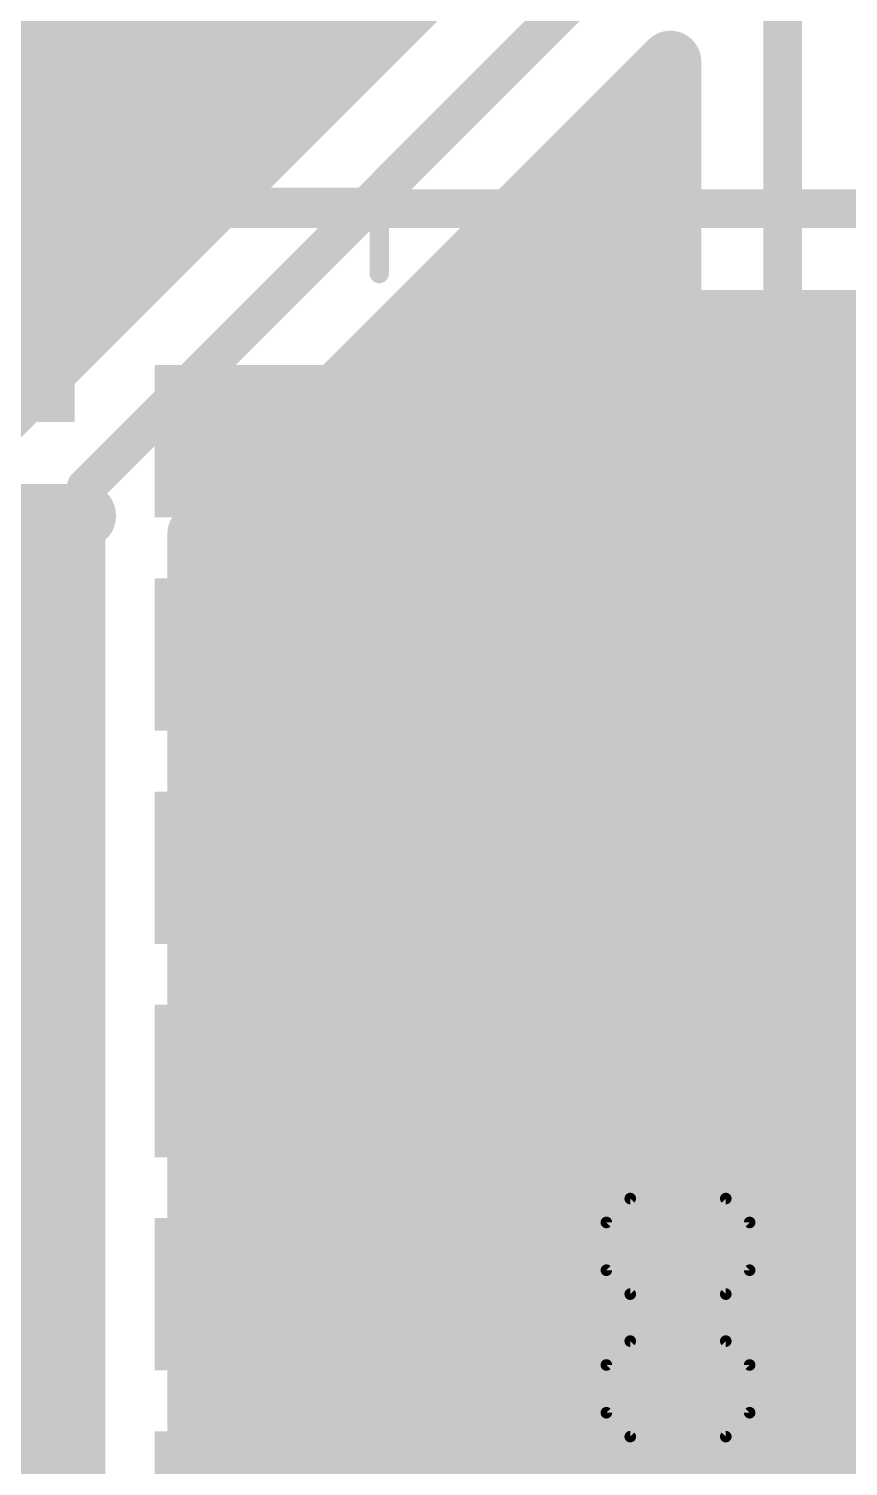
# Model space of a CAD drawing. Extents: x -9 to 55.5, y -1.4 to 36.5.
# Drawn here: x 11.74 to 17.12, y 18.49 to 27.93 of the extents above; entities that cross this region are included whole.
import ezdxf

# ---------------------------------------------------------------- set-up
doc = ezdxf.new("R2010")
doc.units = 0
for name, color, linetype in [('1', 22, 'CONTINUOUS'), ('112', 253, 'CONTINUOUS'), ('16', 175, 'CONTINUOUS'), ('21', 253, 'CONTINUOUS')]:
    doc.layers.add(name, color=color, linetype=linetype)

# ---------------------------------------------------------------- blocks, each defined once
blk = doc.blocks.new('RECT')
blk.add_solid([(-0.5, -0.5), (0.5, -0.5), (-0.5, 0.5), (0.5, 0.5)])

msp = doc.modelspace()

# ---------------------------------------------------------------- linework, layer by layer
at = {"layer": '1'}
for points, const_width in [([(11.6586, 26.7462), (11.54, 26.57)], 0.254), ([(22.4028, 26.7462), (11.6586, 26.7462)], 0.254), ([(15.3809, 26.0007), (15.372, 26.0096)], 0.4064), ([(15.372, 26.0096), (17.7927, 26.0096)], 0.4064), ([(15.441, 25.8965), (15.3809, 26.0007)], 0.4064), ([(15.4722, 25.7802), (15.441, 25.8965)], 0.4064), ([(15.4722, 25.2668), (15.4722, 25.7802)], 0.4064), ([(15.4722, 25.6032), (17.6678, 25.6032)], 0.4064), ([(13.8368, 25.1732), (13.8368, 25.2668)], 0.4064), ([(13.8368, 25.2668), (15.4722, 25.2668)], 0.4064), ([(13.8368, 25.1968), (17.6678, 25.1968)], 0.4064), ([(15.4722, 25.1732), (13.8368, 25.1732)], 0.4064), ([(15.4722, 24.7249), (15.4722, 25.1732)], 0.4064), ([(10.9187, 24.7354), (12.1078, 24.7354)], 0.4064), ([(12.1078, 24.7249), (12.0482, 24.6653)], 0.4064), ([(12.1078, 24.7354), (12.1078, 24.7249)], 0.4064), ([(15.4722, 24.7904), (17.7927, 24.7904)], 0.4064), ([(15.5318, 24.6653), (15.4722, 24.7249)], 0.4064), ([(12.0482, 24.6653), (11.9554, 24.4413)], 0.4064), ([(15.6246, 24.4413), (15.5318, 24.6653)], 0.4064), ([(11.9554, 24.4413), (11.9554, 23.1987)], 0.4064), ([(15.6246, 23.1987), (15.6246, 24.4413)], 0.4064), ([(1.2192, 24.384), (11.9554, 24.384)], 0.4064), ([(15.6246, 24.384), (18.0903, 24.384)], 0.4064), ([(1.2192, 23.9776), (11.9554, 23.9776)], 0.4064), ([(15.6246, 23.9776), (19.9641, 23.9776)], 0.4064), ([(1.2192, 23.5712), (11.9554, 23.5712)], 0.4064), ([(15.6246, 23.5712), (19.6533, 23.5712)], 0.4064), ([(11.9554, 23.1987), (11.988, 23.12)], 0.4064), ([(15.592, 23.12), (15.6246, 23.1987)], 0.4064), ([(1.2192, 23.1648), (11.9695, 23.1648)], 0.4064), ([(11.988, 23.12), (11.9554, 23.0413)], 0.4064), ([(15.6246, 23.0413), (15.592, 23.12)], 0.4064), ([(15.6105, 23.1648), (19.6088, 23.1648)], 0.4064), ([(11.9554, 23.0413), (11.9554, 21.7987)], 0.4064), ([(15.6246, 21.7987), (15.6246, 23.0413)], 0.4064), ([(1.2192, 22.7584), (11.9554, 22.7584)], 0.4064), ([(15.6246, 22.7584), (19.6088, 22.7584)], 0.4064), ([(1.2192, 22.352), (11.9554, 22.352)], 0.4064), ([(15.6246, 22.352), (19.6088, 22.352)], 0.4064), ([(1.2192, 21.9456), (11.9554, 21.9456)], 0.4064), ([(15.6246, 21.9456), (19.6088, 21.9456)], 0.4064), ([(11.9554, 21.7987), (11.988, 21.72)], 0.4064), ([(15.592, 21.72), (15.6246, 21.7987)], 0.4064), ([(11.988, 21.72), (11.9554, 21.6413)], 0.4064), ([(15.6246, 21.6413), (15.592, 21.72)], 0.4064), ([(11.9554, 21.6413), (11.9554, 20.3987)], 0.4064), ([(15.6246, 20.3987), (15.6246, 21.6413)], 0.4064), ([(1.2192, 21.5392), (11.9554, 21.5392)], 0.4064), ([(15.6246, 21.5392), (19.6088, 21.5392)], 0.4064), ([(1.2192, 21.1328), (11.9554, 21.1328)], 0.4064), ([(15.6246, 21.1328), (19.6088, 21.1328)], 0.4064), ([(1.2192, 20.7264), (11.9554, 20.7264)], 0.4064), ([(15.6246, 20.7264), (19.6088, 20.7264)], 0.4064), ([(11.9554, 20.3987), (11.988, 20.32)], 0.4064), ([(15.592, 20.32), (15.6246, 20.3987)], 0.4064), ([(1.2192, 20.32), (11.988, 20.32)], 0.4064), ([(11.988, 20.32), (11.9554, 20.2413)], 0.4064), ([(15.6246, 20.2413), (15.592, 20.32)], 0.4064), ([(15.592, 20.32), (19.6088, 20.32)], 0.4064), ([(11.9554, 20.2413), (11.9554, 18.9987)], 0.4064), ([(15.6246, 18.9987), (15.6246, 20.2413)], 0.4064), ([(1.2192, 19.9136), (11.9554, 19.9136)], 0.4064), ([(15.6246, 19.9136), (19.6088, 19.9136)], 0.4064), ([(1.2192, 19.5072), (11.9554, 19.5072)], 0.4064), ([(15.6246, 19.5072), (19.6088, 19.5072)], 0.4064), ([(1.2192, 19.1008), (11.9554, 19.1008)], 0.4064), ([(15.6246, 19.1008), (19.6088, 19.1008)], 0.4064), ([(11.9554, 18.9987), (11.988, 18.92)], 0.4064), ([(15.592, 18.92), (15.6246, 18.9987)], 0.4064), ([(11.988, 18.92), (11.9554, 18.8413)], 0.4064), ([(15.6246, 18.8413), (15.592, 18.92)], 0.4064), ([(11.9554, 18.8413), (11.9554, 17.5987)], 0.4064), ([(15.6246, 17.5987), (15.6246, 18.8413)], 0.4064), ([(1.2192, 18.6944), (11.9554, 18.6944)], 0.4064), ([(15.6246, 18.6944), (19.6088, 18.6944)], 0.4064), ([(1.2192, 18.288), (11.9554, 18.288)], 0.4064), ([(15.6246, 18.288), (19.6088, 18.288)], 0.4064)]:
    msp.add_lwpolyline(points, dxfattribs=dict(at, const_width=const_width))
for points, const_width in [([(11.7113, 26.7107, 1), (11.6059, 26.7817)], 0.127), ([(15.4438, 26.0815, 1), (15.3001, 25.9377)], 0.2032), ([(15.372, 26.1112, 1), (15.372, 25.908)], 0.2032), ([(15.4688, 26.0515, 1), (15.2929, 25.9499)], 0.2032), ([(15.309, 25.9289, 1), (15.4527, 26.0726)], 0.2032), ([(15.5392, 25.9228, 1), (15.3429, 25.8702)], 0.2032), ([(15.3531, 25.8457, 1), (15.529, 25.9473)], 0.2032), ([(15.5738, 25.7802, 1), (15.3706, 25.7802)], 0.2032), ([(15.3741, 25.7539, 1), (15.5703, 25.8065)], 0.2032), ([(15.4722, 25.7048, 1), (15.4722, 25.5016)], 0.2032), ([(13.9384, 25.2668, 1), (13.7352, 25.2668)], 0.2032), ([(13.8368, 25.3684, 1), (13.8368, 25.1652)], 0.2032), ([(13.8368, 25.2984, 1), (13.8368, 25.0952)], 0.2032), ([(15.4722, 25.1652, 1), (15.4722, 25.3684)], 0.2032), ([(13.8368, 25.2748, 1), (13.8368, 25.0716)], 0.2032), ([(15.5738, 25.1732, 1), (15.3706, 25.1732)], 0.2032), ([(15.3706, 25.2668, 1), (15.5738, 25.2668)], 0.2032), ([(15.4722, 25.0716, 1), (15.4722, 25.2748)], 0.2032), ([(13.7352, 25.1732, 1), (13.9384, 25.1732)], 0.2032), ([(12.2094, 24.7354, 1), (12.0062, 24.7354)], 0.2032), ([(12.1796, 24.6531, 1), (12.036, 24.7967)], 0.2032), ([(12.1078, 24.6338, 1), (12.1078, 24.837)], 0.2032), ([(15.4722, 24.892, 1), (15.4722, 24.6888)], 0.2032), ([(15.544, 24.7967, 1), (15.4004, 24.6531)], 0.2032), ([(11.9764, 24.7372, 1), (12.12, 24.5935)], 0.2032), ([(12.1421, 24.6264, 1), (11.9543, 24.7042)], 0.2032), ([(12.0062, 24.7249, 1), (12.2094, 24.7249)], 0.2032), ([(15.3706, 24.7249, 1), (15.5738, 24.7249)], 0.2032), ([(15.6257, 24.7042, 1), (15.4379, 24.6264)], 0.2032), ([(15.4599, 24.5935, 1), (15.6036, 24.7372)], 0.2032), ([(12.057, 24.4413, 1), (11.8538, 24.4413)], 0.2032), ([(15.7262, 24.4413, 1), (15.523, 24.4413)], 0.2032), ([(11.8615, 24.4801, 1), (12.0493, 24.4024)], 0.2032), ([(11.9554, 24.2824, 1), (11.9554, 24.4856)], 0.2032), ([(15.6246, 24.4856, 1), (15.6246, 24.2824)], 0.2032), ([(15.5307, 24.4024, 1), (15.7185, 24.4801)], 0.2032), ([(11.9554, 23.876, 1), (11.9554, 24.0792)], 0.2032), ([(15.6246, 24.0792, 1), (15.6246, 23.876)], 0.2032), ([(11.9554, 23.4696, 1), (11.9554, 23.6728)], 0.2032), ([(15.6246, 23.6728, 1), (15.6246, 23.4696)], 0.2032), ([(12.0493, 23.2376, 1), (11.8615, 23.1599)], 0.2032), ([(15.7185, 23.1599, 1), (15.5307, 23.2376)], 0.2032), ([(12.0819, 23.0811, 1), (11.8942, 23.1589)], 0.2032), ([(11.9695, 23.0632, 1), (11.9695, 23.2664)], 0.2032), ([(15.6858, 23.1589, 1), (15.4981, 23.0811)], 0.2032), ([(15.6105, 23.2664, 1), (15.6105, 23.0632)], 0.2032), ([(11.8538, 23.1987, 1), (12.057, 23.1987)], 0.2032), ([(12.057, 23.0413, 1), (11.8538, 23.0413)], 0.2032), ([(11.8942, 23.0811, 1), (12.0819, 23.1589)], 0.2032), ([(15.4981, 23.1589, 1), (15.6858, 23.0811)], 0.2032), ([(15.523, 23.1987, 1), (15.7262, 23.1987)], 0.2032), ([(15.7262, 23.0413, 1), (15.523, 23.0413)], 0.2032), ([(11.8615, 23.0801, 1), (12.0493, 23.0024)], 0.2032), ([(15.5307, 23.0024, 1), (15.7185, 23.0801)], 0.2032), ([(11.9554, 22.6568, 1), (11.9554, 22.86)], 0.2032), ([(15.6246, 22.86, 1), (15.6246, 22.6568)], 0.2032), ([(11.9554, 22.2504, 1), (11.9554, 22.4536)], 0.2032), ([(15.6246, 22.4536, 1), (15.6246, 22.2504)], 0.2032), ([(11.9554, 21.844, 1), (11.9554, 22.0472)], 0.2032), ([(15.6246, 22.0472, 1), (15.6246, 21.844)], 0.2032), ([(12.0493, 21.8376, 1), (11.8615, 21.7599)], 0.2032), ([(15.7185, 21.7599, 1), (15.5307, 21.8376)], 0.2032), ([(11.8538, 21.7987, 1), (12.057, 21.7987)], 0.2032), ([(12.0819, 21.6811, 1), (11.8942, 21.7589)], 0.2032), ([(15.6858, 21.7589, 1), (15.4981, 21.6811)], 0.2032), ([(15.523, 21.7987, 1), (15.7262, 21.7987)], 0.2032), ([(12.057, 21.6413, 1), (11.8538, 21.6413)], 0.2032), ([(11.8942, 21.6811, 1), (12.0819, 21.7589)], 0.2032), ([(15.4981, 21.7589, 1), (15.6858, 21.6811)], 0.2032), ([(15.7262, 21.6413, 1), (15.523, 21.6413)], 0.2032), ([(11.8615, 21.6801, 1), (12.0493, 21.6024)], 0.2032), ([(11.9554, 21.4376, 1), (11.9554, 21.6408)], 0.2032), ([(15.6246, 21.6408, 1), (15.6246, 21.4376)], 0.2032), ([(15.5307, 21.6024, 1), (15.7185, 21.6801)], 0.2032), ([(11.9554, 21.0312, 1), (11.9554, 21.2344)], 0.2032), ([(15.6246, 21.2344, 1), (15.6246, 21.0312)], 0.2032), ([(11.9554, 20.6248, 1), (11.9554, 20.828)], 0.2032), ([(15.6246, 20.828, 1), (15.6246, 20.6248)], 0.2032), ([(12.0493, 20.4376, 1), (11.8615, 20.3599)], 0.2032), ([(15.7185, 20.3599, 1), (15.5307, 20.4376)], 0.2032), ([(11.8538, 20.3987, 1), (12.057, 20.3987)], 0.2032), ([(12.0819, 20.2811, 1), (11.8942, 20.3589)], 0.2032), ([(11.988, 20.2184, 1), (11.988, 20.4216)], 0.2032), ([(15.6858, 20.3589, 1), (15.4981, 20.2811)], 0.2032), ([(15.592, 20.4216, 1), (15.592, 20.2184)], 0.2032), ([(15.523, 20.3987, 1), (15.7262, 20.3987)], 0.2032), ([(12.057, 20.2413, 1), (11.8538, 20.2413)], 0.2032), ([(11.8615, 20.2801, 1), (12.0493, 20.2024)], 0.2032), ([(11.8942, 20.2811, 1), (12.0819, 20.3589)], 0.2032), ([(15.4981, 20.3589, 1), (15.6858, 20.2811)], 0.2032), ([(15.7262, 20.2413, 1), (15.523, 20.2413)], 0.2032), ([(15.5307, 20.2024, 1), (15.7185, 20.2801)], 0.2032), ([(11.9554, 19.812, 1), (11.9554, 20.0152)], 0.2032), ([(15.6246, 20.0152, 1), (15.6246, 19.812)], 0.2032), ([(11.9554, 19.4056, 1), (11.9554, 19.6088)], 0.2032), ([(15.6246, 19.6088, 1), (15.6246, 19.4056)], 0.2032), ([(11.9554, 18.9992, 1), (11.9554, 19.2024)], 0.2032), ([(15.6246, 19.2024, 1), (15.6246, 18.9992)], 0.2032), ([(12.0493, 19.0376, 1), (11.8615, 18.9599)], 0.2032), ([(15.7185, 18.9599, 1), (15.5307, 19.0376)], 0.2032), ([(11.8538, 18.9987, 1), (12.057, 18.9987)], 0.2032), ([(12.0819, 18.8811, 1), (11.8942, 18.9589)], 0.2032), ([(15.6858, 18.9589, 1), (15.4981, 18.8811)], 0.2032), ([(15.523, 18.9987, 1), (15.7262, 18.9987)], 0.2032), ([(12.057, 18.8413, 1), (11.8538, 18.8413)], 0.2032), ([(11.8615, 18.8801, 1), (12.0493, 18.8024)], 0.2032), ([(11.8942, 18.8811, 1), (12.0819, 18.9589)], 0.2032), ([(15.4981, 18.9589, 1), (15.6858, 18.8811)], 0.2032), ([(15.7262, 18.8413, 1), (15.523, 18.8413)], 0.2032), ([(15.5307, 18.8024, 1), (15.7185, 18.8801)], 0.2032), ([(11.9554, 18.5928, 1), (11.9554, 18.796)], 0.2032), ([(15.6246, 18.796, 1), (15.6246, 18.5928)], 0.2032), ([(11.9554, 18.1864, 1), (11.9554, 18.3896)], 0.2032), ([(15.6246, 18.3896, 1), (15.6246, 18.1864)], 0.2032)]:
    msp.add_lwpolyline(points, format="xyb", dxfattribs=dict(at, const_width=const_width))
at = {"layer": '112', "const_width": 0.0762}
for points in [[(15.5313, 20.0915), (15.6881, 20.2483)], [(15.6881, 20.2483), (16.3151, 20.2483)], [(16.3151, 19.6212), (15.6881, 20.2483)], [(16.3151, 20.2483), (16.4719, 20.0915)], [(15.5313, 19.778), (15.5313, 20.0915)], [(16.4719, 20.0915), (16.4719, 19.778)], [(15.6881, 19.6212), (15.5313, 19.778)], [(16.4719, 19.778), (16.3151, 19.6212)], [(16.3151, 19.6212), (15.6881, 19.6212)], [(15.5313, 19.156), (15.6881, 19.3128)], [(15.6881, 19.3128), (16.3151, 19.3128)], [(16.3151, 18.6857), (15.6881, 19.3128)], [(16.3151, 19.3128), (16.4719, 19.156)], [(15.5313, 18.8425), (15.5313, 19.156)], [(16.4719, 19.156), (16.4719, 18.8425)], [(15.6881, 18.6857), (15.5313, 18.8425)], [(16.4719, 18.8425), (16.3151, 18.6857)], [(16.3151, 18.6857), (15.6881, 18.6857)]]:
    msp.add_lwpolyline(points, dxfattribs=at)
at = {"layer": '112', "const_width": 0.0381}
for points in [[(15.7015, 20.2618, 1), (15.6746, 20.2348)], [(15.6881, 20.2673, 1), (15.6881, 20.2292)], [(15.7015, 20.2348, 1), (15.6746, 20.2618)], [(16.3286, 20.2618, 1), (16.3017, 20.2348)], [(16.3151, 20.2292, 1), (16.3151, 20.2673)], [(15.5503, 20.0915, 1), (15.5122, 20.0915)], [(15.5178, 20.105, 1), (15.5448, 20.078)], [(16.491, 20.0915, 1), (16.4529, 20.0915)], [(16.4584, 20.078, 1), (16.4854, 20.105)], [(15.5448, 19.7914, 1), (15.5178, 19.7645)], [(16.4854, 19.7645, 1), (16.4584, 19.7914)], [(15.5122, 19.778, 1), (15.5503, 19.778)], [(16.4529, 19.778, 1), (16.491, 19.778)], [(15.6881, 19.6403, 1), (15.6881, 19.6022)], [(15.6746, 19.6077, 1), (15.7015, 19.6347)], [(16.3017, 19.6347, 1), (16.3286, 19.6077)], [(16.3017, 19.6077, 1), (16.3286, 19.6347)], [(16.3151, 19.6022, 1), (16.3151, 19.6403)], [(15.6881, 19.3318, 1), (15.6881, 19.2937)], [(15.7015, 19.3262, 1), (15.6746, 19.2993)], [(15.7015, 19.2993, 1), (15.6746, 19.3262)], [(16.3286, 19.3262, 1), (16.3017, 19.2993)], [(16.3151, 19.2937, 1), (16.3151, 19.3318)], [(15.5503, 19.156, 1), (15.5122, 19.156)], [(15.5178, 19.1695, 1), (15.5448, 19.1425)], [(16.491, 19.156, 1), (16.4529, 19.156)], [(16.4584, 19.1425, 1), (16.4854, 19.1695)], [(15.5448, 18.8559, 1), (15.5178, 18.829)], [(16.4854, 18.829, 1), (16.4584, 18.8559)], [(15.5122, 18.8425, 1), (15.5503, 18.8425)], [(16.4529, 18.8425, 1), (16.491, 18.8425)], [(15.6881, 18.7047, 1), (15.6881, 18.6666)], [(15.6746, 18.6722, 1), (15.7015, 18.6992)], [(16.3017, 18.6992, 1), (16.3286, 18.6722)], [(16.3017, 18.6722, 1), (16.3286, 18.6992)], [(16.3151, 18.6666, 1), (16.3151, 18.7047)]]:
    msp.add_lwpolyline(points, format="xyb", dxfattribs=at)
at = {"layer": '16'}
for points, const_width in [([(17.2063, 31.0496), (11.4913, 25.3346)], 0.4064), ([(17.8308, 30.6324), (12.1158, 24.9174)], 0.254), ([(16.6878, 28.8036), (16.6878, 21.9456)], 0.254), ([(1.2192, 28.0416), (14.1983, 28.0416)], 0.4064), ([(1.2192, 27.6352), (13.7919, 27.6352)], 0.4064), ([(12.8524, 24.6123), (15.9512, 27.7111)], 0.4064), ([(15.8753, 27.6352), (15.9512, 27.6352)], 0.4064), ([(15.9512, 27.7111), (15.9512, 21.7991)], 0.4064), ([(1.2192, 27.2288), (13.3855, 27.2288)], 0.4064), ([(15.4689, 27.2288), (15.9512, 27.2288)], 0.4064), ([(1.2192, 26.8224), (12.9791, 26.8224)], 0.4064), ([(15.0625, 26.8224), (15.9512, 26.8224)], 0.4064), ([(1.2192, 26.416), (12.5727, 26.416)], 0.4064), ([(14.6561, 26.416), (15.9512, 26.416)], 0.4064), ([(1.2192, 26.0096), (12.1663, 26.0096)], 0.4064), ([(14.2497, 26.0096), (15.9512, 26.0096)], 0.4064), ([(1.2192, 25.6032), (11.7599, 25.6032)], 0.4064), ([(13.8433, 25.6032), (15.9512, 25.6032)], 0.4064), ([(13.4369, 25.1968), (15.9512, 25.1968)], 0.4064), ([(12.1158, 24.9174), (12.1158, 10.5156)], 0.254), ([(13.0305, 24.7904), (15.9512, 24.7904)], 0.4064), ([(12.8524, 11.3595), (12.8524, 24.6123)], 0.4064), ([(12.8524, 24.384), (15.9512, 24.384)], 0.4064), ([(12.8524, 23.9776), (15.9512, 23.9776)], 0.4064), ([(12.8524, 23.5712), (15.9512, 23.5712)], 0.4064), ([(12.8524, 23.1648), (15.9512, 23.1648)], 0.4064), ([(12.8524, 22.7584), (15.9512, 22.7584)], 0.4064), ([(12.8524, 22.352), (15.9512, 22.352)], 0.4064), ([(12.8524, 21.9456), (15.9512, 21.9456)], 0.4064), ([(15.9512, 21.7991), (16.0633, 21.5283)], 0.4064), ([(16.6878, 21.9456), (24.003, 14.6304)], 0.254), ([(12.8524, 21.5392), (16.0588, 21.5392)], 0.4064), ([(16.0633, 21.5283), (16.2705, 21.3211)], 0.4064), ([(16.2705, 21.3211), (20.4721, 17.1196)], 0.4064), ([(12.8524, 21.1328), (16.4589, 21.1328)], 0.4064), ([(12.8524, 20.7264), (16.8653, 20.7264)], 0.4064), ([(12.8524, 20.32), (17.2717, 20.32)], 0.4064), ([(12.8524, 19.9136), (17.6781, 19.9136)], 0.4064), ([(12.8524, 19.5072), (18.0845, 19.5072)], 0.4064), ([(12.8524, 19.1008), (18.4909, 19.1008)], 0.4064), ([(12.8524, 18.6944), (18.8973, 18.6944)], 0.4064), ([(12.8524, 18.288), (19.3037, 18.288)], 0.4064)]:
    msp.add_lwpolyline(points, dxfattribs=dict(at, const_width=const_width))
for points, const_width in [([(14.1983, 27.94, 1), (14.1983, 28.1432)], 0.2032), ([(13.7919, 27.5336, 1), (13.7919, 27.7368)], 0.2032), ([(15.8753, 27.7368, 1), (15.8753, 27.5336)], 0.2032), ([(16.0528, 27.7111, 1), (15.8496, 27.7111)], 0.2032), ([(16.023, 27.6393, 1), (15.8794, 27.7829)], 0.2032), ([(15.9512, 27.5336, 1), (15.9512, 27.7368)], 0.2032), ([(13.3855, 27.1272, 1), (13.3855, 27.3304)], 0.2032), ([(15.4689, 27.3304, 1), (15.4689, 27.1272)], 0.2032), ([(15.9512, 27.1272, 1), (15.9512, 27.3304)], 0.2032), ([(12.9791, 26.7208, 1), (12.9791, 26.924)], 0.2032), ([(15.0625, 26.924, 1), (15.0625, 26.7208)], 0.2032), ([(15.9512, 26.7208, 1), (15.9512, 26.924)], 0.2032), ([(12.5727, 26.3144, 1), (12.5727, 26.5176)], 0.2032), ([(14.6561, 26.5176, 1), (14.6561, 26.3144)], 0.2032), ([(15.9512, 26.3144, 1), (15.9512, 26.5176)], 0.2032), ([(12.1663, 25.908, 1), (12.1663, 26.1112)], 0.2032), ([(14.2497, 26.1112, 1), (14.2497, 25.908)], 0.2032), ([(15.9512, 25.908, 1), (15.9512, 26.1112)], 0.2032), ([(11.7599, 25.5016, 1), (11.7599, 25.7048)], 0.2032), ([(13.8433, 25.7048, 1), (13.8433, 25.5016)], 0.2032), ([(15.9512, 25.5016, 1), (15.9512, 25.7048)], 0.2032), ([(13.4369, 25.2984, 1), (13.4369, 25.0952)], 0.2032), ([(15.9512, 25.0952, 1), (15.9512, 25.2984)], 0.2032), ([(12.1793, 24.9174, 1), (12.0523, 24.9174)], 0.127), ([(12.0709, 24.9623, 1), (12.1607, 24.8725)], 0.127), ([(13.0305, 24.892, 1), (13.0305, 24.6888)], 0.2032), ([(15.9512, 24.6888, 1), (15.9512, 24.892)], 0.2032), ([(12.954, 24.6123, 1), (12.7508, 24.6123)], 0.2032), ([(12.7806, 24.6841, 1), (12.9242, 24.5404)], 0.2032), ([(12.8524, 24.4856, 1), (12.8524, 24.2824)], 0.2032), ([(15.9512, 24.2824, 1), (15.9512, 24.4856)], 0.2032), ([(12.8524, 24.0792, 1), (12.8524, 23.876)], 0.2032), ([(15.9512, 23.876, 1), (15.9512, 24.0792)], 0.2032), ([(12.8524, 23.6728, 1), (12.8524, 23.4696)], 0.2032), ([(15.9512, 23.4696, 1), (15.9512, 23.6728)], 0.2032), ([(12.8524, 23.2664, 1), (12.8524, 23.0632)], 0.2032), ([(15.9512, 23.0632, 1), (15.9512, 23.2664)], 0.2032), ([(12.8524, 22.86, 1), (12.8524, 22.6568)], 0.2032), ([(15.9512, 22.6568, 1), (15.9512, 22.86)], 0.2032), ([(12.8524, 22.4536, 1), (12.8524, 22.2504)], 0.2032), ([(15.9512, 22.2504, 1), (15.9512, 22.4536)], 0.2032), ([(12.8524, 22.0472, 1), (12.8524, 21.844)], 0.2032), ([(15.9512, 21.844, 1), (15.9512, 22.0472)], 0.2032), ([(16.0451, 21.838, 1), (15.8573, 21.7602)], 0.2032), ([(16.7327, 21.9905, 1), (16.6429, 21.9007)], 0.127), ([(16.6243, 21.9456, 1), (16.7513, 21.9456)], 0.127), ([(15.8496, 21.7991, 1), (16.0528, 21.7991)], 0.2032), ([(12.8524, 21.6408, 1), (12.8524, 21.4376)], 0.2032), ([(16.1352, 21.6002, 1), (15.9915, 21.4565)], 0.2032), ([(16.0588, 21.4376, 1), (16.0588, 21.6408)], 0.2032), ([(15.9695, 21.4895, 1), (16.1572, 21.5672)], 0.2032), ([(16.3424, 21.393, 1), (16.1987, 21.2493)], 0.2032), ([(16.1987, 21.2493, 1), (16.3424, 21.393)], 0.2032), ([(12.8524, 21.2344, 1), (12.8524, 21.0312)], 0.2032), ([(16.4589, 21.0312, 1), (16.4589, 21.2344)], 0.2032), ([(12.8524, 20.828, 1), (12.8524, 20.6248)], 0.2032), ([(16.8653, 20.6248, 1), (16.8653, 20.828)], 0.2032), ([(12.8524, 20.4216, 1), (12.8524, 20.2184)], 0.2032), ([(12.8524, 20.0152, 1), (12.8524, 19.812)], 0.2032), ([(12.8524, 19.6088, 1), (12.8524, 19.4056)], 0.2032), ([(12.8524, 19.2024, 1), (12.8524, 18.9992)], 0.2032), ([(12.8524, 18.796, 1), (12.8524, 18.5928)], 0.2032), ([(12.8524, 18.3896, 1), (12.8524, 18.1864)], 0.2032)]:
    msp.add_lwpolyline(points, format="xyb", dxfattribs=dict(at, const_width=const_width))
at = {"layer": '21', "const_width": 0.127}
for points in [[(14.04, 26.82), (12.54, 26.82)], [(14.04, 26.32), (14.04, 26.82)]]:
    msp.add_lwpolyline(points, dxfattribs=at)
at = {"layer": '21', "const_width": 0.0635}
for points in [[(12.54, 26.8517, 1), (12.54, 26.7883)], [(14.0718, 26.82, 1), (14.0083, 26.82)], [(14.04, 26.7883, 1), (14.04, 26.8517)], [(14.0083, 26.32, 1), (14.0718, 26.32)]]:
    msp.add_lwpolyline(points, format="xyb", dxfattribs=at)

# ---------------------------------------------------------------- block references
at = {"layer": '1', "xscale": 2.45}
for p, rotation in [((11.54, 26.57), 90), ((13.79, 25.22), 180), ((13.79, 23.82), 180), ((13.79, 22.42), 180), ((13.79, 21.02), 180), ((13.79, 19.62), 180), ((13.79, 18.22), 180)]:
    msp.add_blockref('RECT', p, dxfattribs=dict(at, rotation=rotation))

doc.saveas('drawing.dxf')
